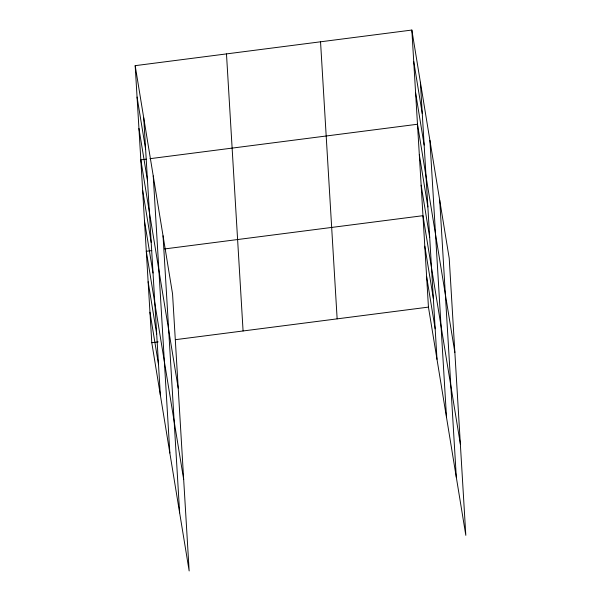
<?xml version="1.0" encoding="UTF-8"?>
<svg xmlns="http://www.w3.org/2000/svg" width="601" height="601" viewBox="0 0 601 601"><rect width="100%" height="100%" fill="white"/><g stroke="black" fill="none" stroke-linecap="round" stroke-linejoin="round"><path stroke-width="0.9" d="M135.18 65.659L172.555 293.889L189.157 570.95L151.783 342.72L135.18 65.659L411.843 30.05L449.217 258.28L465.82 535.341L428.445 307.111L411.843 30.05M146.298 159.152L140.822 159.858L178.196 388.088M149.95 158.687L417.492 124.249L454.867 352.479M151.783 250.587L146.306 251.286L183.681 479.523M164.561 248.942L422.969 215.684L460.343 443.914M151.783 342.72L158.176 341.894M175.522 339.663L428.445 307.111M413.728 61.452L422.27 113.649M415.607 92.847L424.156 145.051M419.318 154.727L427.867 206.932M421.143 185.206L429.692 237.41M424.794 246.155L433.344 298.359M426.62 276.633L435.169 328.837M137.058 97.054L145.607 149.258M138.944 128.456L147.493 180.661M142.647 190.337L151.197 242.534M144.473 220.815L153.022 273.012M148.131 281.764L156.681 333.968M149.957 312.242L158.506 364.446M439.707 200.193L456.309 477.254M429.903 140.341L446.513 417.402M420.392 82.254L436.995 359.315M320.543 41.8L337.146 318.861M226.479 53.91L243.082 330.971M163.036 235.802L179.646 512.863M153.24 175.95L169.843 453.011M143.729 117.856L160.332 394.917"/></g></svg>
